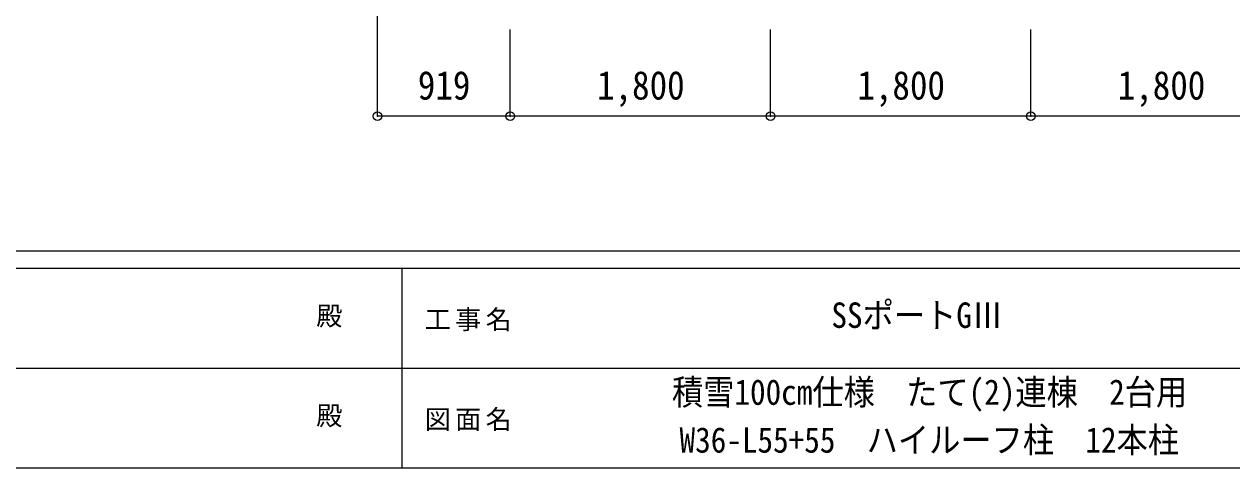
# Model space of a CAD drawing. Units: millimetres at full size, sheet at 1:60. Extents: x -16864 to 16864, y -11640 to 11640.
# Drawn here: x -3509 to 4841, y -11640 to -8572 of the extents above; entities that cross this region are included whole.
import ezdxf
from ezdxf.enums import TextEntityAlignment as Align

# ---------------------------------------------------------------- set-up
doc = ezdxf.new("R2010")
doc.units = ezdxf.units.MM
doc.header["$LTSCALE"] = 60
doc.header["$PDMODE"] = 32
doc.header["$PDSIZE"] = 60
doc.layers.add('0-8_TABLE1', color=6, linetype='Continuous', lineweight=9)
doc.layers.add('F-0', color=7, linetype='Continuous', lineweight=9)
doc.styles.add('ＭＳ ゴシック', font='')
doc.styles.get('ＭＳ ゴシック').set_extended_font_data('MS Gothic')

msp = doc.modelspace()

# ---------------------------------------------------------------- linework, layer by layer
at = {"layer": '0-8_TABLE1'}
for p, q in [((-1066.61, -9207.66), (-1066.61, -8005.66)), ((-148.09, -9207.66), (-148.09, -8607.66)), ((1651.91, -9207.66), (1651.91, -8607.66)), ((3451.91, -9207.66), (3451.91, -8607.66)), ((-148.09, -9207.66), (-1066.61, -9207.66)), ((1651.91, -9207.66), (-148.09, -9207.66)), ((3451.91, -9207.66), (1651.91, -9207.66)), ((5251.91, -9207.66), (3451.91, -9207.66))]:
    msp.add_line(p, q, dxfattribs=at)
for p in [(-1066.61, -9207.66), (-148.09, -9207.66), (1651.91, -9207.66), (3451.91, -9207.66)]:
    msp.add_point(p, dxfattribs=at)
at = {"layer": 'F-0', "color": 5, "lineweight": 5}
for p, q in [((-16864.12, -10140), (16015.88, -10140)), ((-16864.12, -10260), (10682.37, -10260)), ((-897.63, -10260), (-897.63, -11640)), ((-6897.63, -10950), (5402.37, -10950)), ((-16864.12, -11640), (16015.88, -11640))]:
    msp.add_line(p, q, dxfattribs=at)

# ---------------------------------------------------------------- texts
at = {"layer": '0-8_TABLE1', "color": 7, "style": 'ＭＳ ゴシック', "width": 0.9}
for s, p in [('919', (-787.35, -9152.66)), ('1,800', (451.91, -9152.66)), ('1,800', (2251.91, -9152.66)), ('1,800', (4051.91, -9152.66))]:
    msp.add_text(s, height=197.9, dxfattribs=at).set_placement(p, align=Align.BOTTOM_LEFT)
at = {"layer": 'F-0', "style": 'ＭＳ ゴシック'}
for p in [(-1489.06, -10695), (-1489.06, -11385)]:
    msp.add_text('殿', height=132, dxfattribs=at).set_placement(p, align=Align.BOTTOM_LEFT)
at = {"layer": 'F-0', "style": 'ＭＳ ゴシック', "width": 0.9}
for s, p in [('SSポートGⅢ ', (2072.37, -10725)), ('積雪100cm仕様\u3000たて(2)連棟\u30002台用', (969.87, -11256.91)), ('W36-L55+55\u3000ハイルーフ柱\u300012本柱', (1022.37, -11587.74))]:
    msp.add_text(s, height=176, dxfattribs=at).set_placement(p, align=Align.BOTTOM_LEFT)
at = {"layer": 'F-0', "char_height": 132, "attachment_point": 7, "style": 'ＭＳ ゴシック'}
for s, insert in [('\\T1.17;工事名', (-739.42, -10695)), ('\\T1.17;図面名', (-739.42, -11385))]:
    msp.add_mtext(s, dxfattribs=dict(at, insert=insert))

doc.saveas('drawing.dxf')
